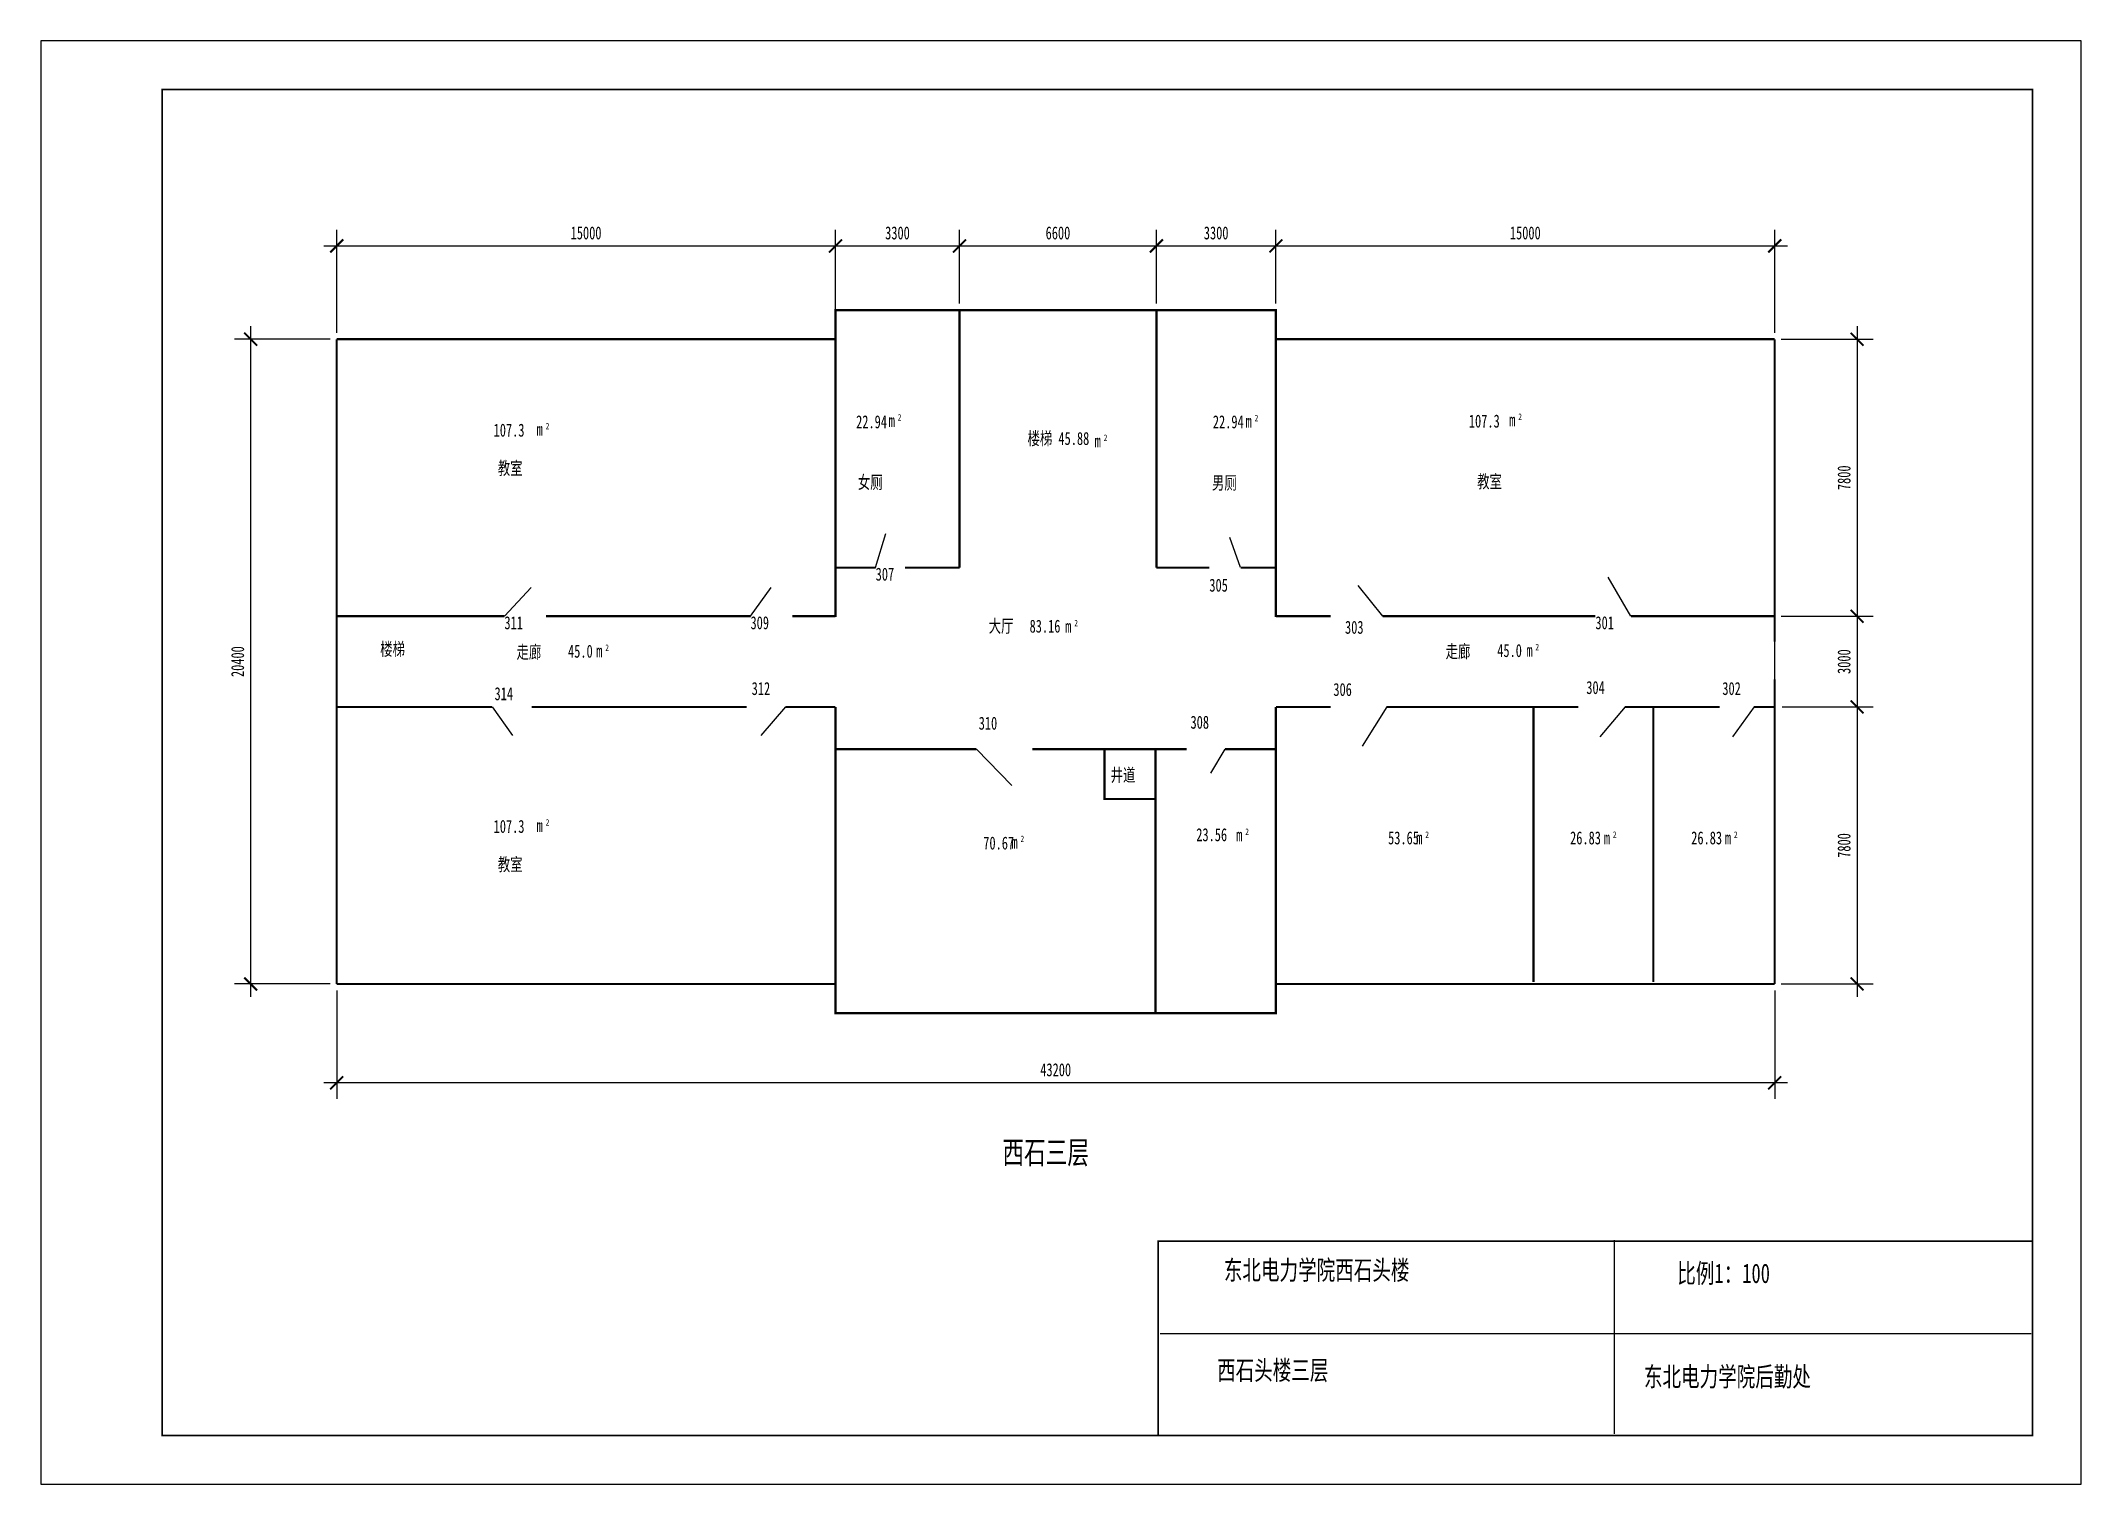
# Model space of a CAD drawing. Extents: x 8341 to 71341, y 13141 to 57691.
import ezdxf

# ---------------------------------------------------------------- set-up
doc = ezdxf.new("R2010")
doc.units = 0
doc.layers.get('0').update_dxf_attribs({"linetype": 'CONTINUOUS'})
doc.layers.get('DEFPOINTS').update_dxf_attribs({"linetype": 'CONTINUOUS'})
doc.styles.get("Standard").update_dxf_attribs({"font": '', "width": 0.7, "height": 400})
doc.styles.get('Standard').set_extended_font_data('FangSong_GB2312')

# ---------------------------------------------------------------- blocks, each defined once
blk = doc.blocks.new('_ARCHTICK')
at = {"color": 0, "linetype": 'ByBlock', "const_width": 0.15}
blk.add_lwpolyline([(-0.5, -0.5), (0.5, 0.5)], dxfattribs=at)

msp = doc.modelspace()

# ---------------------------------------------------------------- linework, layer by layer
for p, q in [((71341, 57691), (8341, 57691)), ((8341, 57691), (8341, 13141)), ((71341, 13141), (71341, 57691)), ((69841, 56191), (12091, 56191)), ((12091, 56191), (12091, 14641)), ((69841, 14641), (69841, 56191)), ((34118, 41430), (34434, 42485)), ((45387, 41430), (45059, 42356)), ((57436, 39930), (56740, 41134)), ((22656, 39930), (23486, 40813)), ((30254, 39930), (30892, 40813)), ((49773, 39930), (49013, 40877)), ((22276, 37130), (22907, 36247)), ((31337, 37130), (30570, 36247)), ((49901, 37130), (49141, 35925)), ((57260, 37130), (56480, 36210)), ((61240, 37130), (60570, 36210)), ((37230, 35830), (38318, 34703)), ((44900, 35830), (44460, 35090)), ((56920, 20670), (56920, 14700)), ((42900, 17790), (69800, 17790)), ((12091, 14641), (69841, 14641)), ((8341, 13141), (71341, 13141))]:
    msp.add_line(p, q)
at = {"color": 0, "linetype": 'ByBlock'}
for p, q in [((17477, 48680), (17477, 51860)), ((32877, 48680), (32877, 51860)), ((36707, 49580), (36707, 51860)), ((42787, 49580), (42787, 51860)), ((46477, 49580), (46477, 51860)), ((61877, 48680), (61877, 51860)), ((17077, 51360), (33277, 51360)), ((32477, 51360), (37107, 51360)), ((36307, 51360), (43187, 51360)), ((42387, 51360), (46877, 51360)), ((46077, 51360), (62277, 51360)), ((14820, 48880), (14820, 28180)), ((64420, 48880), (64420, 39530)), ((17277, 48480), (14320, 48480)), ((62077, 48480), (64920, 48480)), ((64420, 40330), (64420, 36730)), ((62077, 39930), (64920, 39930)), ((64420, 37530), (64420, 28180)), ((62110, 37130), (64920, 37130)), ((17277, 28580), (14320, 28580)), ((17477, 28380), (17477, 25030)), ((61877, 28380), (61877, 25030)), ((62077, 28580), (64920, 28580)), ((62277, 25530), (17077, 25530))]:
    msp.add_line(p, q, dxfattribs=at)
for points, const_width in [([(12091, 56191), (69841, 56191), (69841, 14641), (12091, 14641), (12091, 56191)], 50), ([(32877, 48480), (32877, 49380), (37731, 49380)], 70), ([(36707, 49380), (36707, 41430)], 70), ([(37731, 49380), (41015, 49380)], 70), ([(41015, 49380), (46477, 49380), (46477, 48480), (61877, 48480)], 70), ([(42787, 49380), (42787, 41430)], 70), ([(17477, 48480), (32877, 48480)], 70), ([(17477, 48480), (17477, 39269)], 70), ([(32877, 48480), (32877, 39912)], 70), ([(46477, 48480), (46477, 39912)], 70), ([(61877, 48480), (61877, 39141)], 70), ([(32877, 41430), (34118, 41430)], 70), ([(35020, 41430), (36707, 41430)], 70), ([(42787, 41430), (44421, 41430)], 70), ([(45387, 41430), (46477, 41430)], 70), ([(17477, 39930), (22656, 39930)], 70), ([(23943, 39930), (30254, 39930)], 70), ([(31542, 39930), (32877, 39930)], 70), ([(46477, 39930), (48163, 39930)], 70), ([(49773, 39930), (56341, 39930)], 70), ([(57436, 39930), (61877, 39930)], 70), ([(17477, 39269), (17477, 37790)], 70), ([(17477, 39269), (17477, 37790)], 50), ([(61877, 39141), (61877, 37983)], 50), ([(17477, 37790), (17477, 28580)], 70), ([(61877, 37983), (61877, 28580)], 70), ([(22276, 37130), (17477, 37130)], 70), ([(30132, 37130), (23499, 37130)], 70), ([(32877, 37130), (31337, 37130)], 70), ([(32877, 37130), (31613, 37130)], 70), ([(32877, 28580), (32877, 37130)], 70), ([(46477, 28580), (46477, 37130)], 70), ([(48163, 37130), (46477, 37130)], 70), ([(49901, 37130), (55810, 37130)], 70), ([(57260, 37130), (60180, 37130)], 70), ([(61240, 37130), (61910, 37130)], 70), ([(33796, 35830), (32877, 35830)], 70), ([(37230, 35830), (33796, 35830)], 70), ([(43720, 35830), (38960, 35830)], 70), ([(41183, 35820), (41183, 34290), (42763, 34290)], 70), ([(42760, 35830), (42760, 27680)], 70), ([(46477, 35830), (44900, 35830)], 70), ([(32877, 28580), (17477, 28580)], 70), ([(61877, 28580), (46477, 28580), (46477, 27680), (32877, 27680), (32877, 28580), (31337, 28580)], 70), ([(69841, 14641), (69841, 20641), (42841, 20641), (42841, 14641)], 50)]:
    msp.add_lwpolyline(points, dxfattribs=dict(const_width=const_width))
for points in [[(54430, 37130, 70, 70, 0), (54430, 28640, 70, 70, 0)], [(58130, 37130, 70, 70, 0), (58130, 28640, 70, 70, 0)]]:
    msp.add_lwpolyline(points, format="xyseb")
at = {"layer": 'DEFPOINTS', "color": 0, "linetype": 'ByBlock'}
for p in [(32877, 51360), (36707, 51360), (42787, 51360), (46477, 51360), (61877, 51360), (36707, 49380), (36707, 49380), (42787, 49380), (42787, 49380), (46477, 49380), (46477, 49380), (17477, 48480), (17477, 48480), (32877, 48480), (32877, 48480), (61877, 48480), (61877, 48480), (61877, 48480), (61877, 48480), (61877, 39930), (61877, 39930), (64420, 39930), (61910, 37130), (61910, 37130), (64420, 37130), (14820, 28580), (17477, 28580), (17477, 28580), (17477, 28580), (61877, 28580), (61877, 28580), (61877, 28580), (61877, 28579), (61877, 28579), (64420, 28580), (17477, 25530)]:
    msp.add_point(p, dxfattribs=at)

# ---------------------------------------------------------------- block references
at = {"color": 0, "linetype": 'ByBlock', "xscale": 400, "yscale": 400, "zscale": 400}
for p, rotation in [((17477, 51360), 180), ((32877, 51360), 180), ((36707, 51360), 180), ((42787, 51360), 180), ((46477, 51360), 180), ((14820, 48480), 90), ((64420, 48480), 90), ((64420, 39930), 270), ((64420, 39930), 90), ((64420, 37130), 90), ((64420, 37130), 270), ((14820, 28580), 270), ((64420, 28580), 270), ((17477, 25530), 180)]:
    msp.add_blockref('_ARCHTICK', p, dxfattribs=dict(at, rotation=rotation))
for p in [(32877, 51360), (36707, 51360), (42787, 51360), (46477, 51360), (61877, 51360), (61877, 25530)]:
    msp.add_blockref('_ARCHTICK', p, dxfattribs=at)

# ---------------------------------------------------------------- texts
at = {"color": 0, "linetype": 'ByBlock', "char_height": 400, "attachment_point": 5}
for s, insert in [('15000', (25177, 51760)), ('3300', (34792, 51760)), ('6600', (39747, 51760)), ('3300', (44632, 51760)), ('15000', (54177, 51760)), ('43200', (39677, 25930))]:
    msp.add_mtext(s, dxfattribs=dict(at, insert=insert))
at = {"attachment_point": 1}
for s, insert, char_height, width in [('22.94', (33515, 46132), 400, 1675.7), ('m', (34520, 46170), 400, 3440), ('2', (34800, 46170), 200, 1300), ('22.94', (44530, 46132), 400, 3093.59), ('m', (45540, 46150), 400, 3440), ('2', (45820, 46150), 200, 1300), ('107.3', (52435, 46155), 400, 5542.69), ('m', (53680, 46190), 400, 3440), ('2', (53960, 46190), 200, 1300), ('107.3', (22322, 45875), 400, 7927.33), ('m', (23650, 45900), 400, 3440), ('2', (23930, 45900), 200, 1300), ('楼梯 45.88', (38807, 45618), 400, 4318.27), ('m', (40880, 45540), 400, 3440), ('2', (41160, 45540), 200, 1300), ('教室', (22452, 44702), 400, 4124.79), ('女厕', (33569, 44266), 400, 3351.39), ('男厕', (44502, 44249), 400, 3480.29), ('教室', (52693, 44289), 400, 5607.14), ('{\\C3;307}', (34118, 41430), 400, 872.01), ('{\\C3;305}', (44421, 41090), 400, 888.7), ('{\\C3;311}', (22656, 39930), 400, 1194.44), ('{\\C3;309}', (30254, 39930), 400, 1145.75), ('大厅', (37609, 39829), 400, 4511.63), ('83.16', (38871, 39825), 400, 5091.69), ('m', (39970, 39820), 400, 3440), ('2', (40250, 39820), 200, 1300), ('{\\C3;303}', (48610, 39790), 400, 910), ('{\\C3;301}', (56341, 39930), 400, 1119.1), ('楼梯', (18820, 39117), 400, 1224.55), ('走廊', (23029, 39025), 400, 6122.73), ('走廊', (51719, 39045), 400, 6122.73), ('45.0', (53310, 39072), 400, 3673.64), ('2', (54490, 39080), 200, 1300), ('45.0', (24620, 39052), 400, 3673.64), ('m', (25490, 39060), 400, 3440), ('2', (25770, 39060), 200, 1300), ('m', (54210, 39080), 400, 3440), ('{\\C3;312}', (30290, 37900), 400, 1046.68), ('{\\C3;306}', (48250, 37870), 400, 980), ('{\\C3;304}', (56060, 37930), 400, 1200), ('{\\C3;302}', (60260, 37900), 400, 980), ('{\\C3;314}', (22350, 37740), 400, 1149.09), ('{\\C3;310}', (37300, 36830), 400, 1660), ('{\\C3;308}', (43840, 36860), 400, 1060.5), ('井道', (41373, 35230), 400, 1050), ('107.3', (22322, 33645), 400, 7927.33), ('m', (23650, 33670), 400, 3440), ('2', (23930, 33670), 200, 1300), ('70.67', (37441, 33131), 400, 4962.64), ('m', (38310, 33160), 400, 3440), ('2', (38590, 33160), 200, 1300), ('23.56', (44018, 33388), 400, 2900.24), ('m', (45250, 33380), 400, 3440), ('2', (45530, 33380), 200, 1300), ('53.65', (49940, 33290), 400, 1810), ('m', (50810, 33290), 400, 3440), ('2', (51090, 33290), 200, 1300), ('26.83', (55560, 33290), 400, 1810), ('m', (56600, 33290), 400, 3440), ('2', (56880, 33290), 200, 1300), ('26.83', (59300, 33290), 400, 1810), ('m', (60340, 33290), 400, 3440), ('2', (60620, 33290), 200, 1300), ('教室', (22452, 32472), 400, 4124.79), ('西石三层', (38033, 23731), 700, 18046.51), ('东北电力学院西石头楼', (44870, 20050), 600, 20290), ('比例1：100', (58870, 19950), 600, 8250), ('西石头楼三层', (44660, 16960), 600, 10090), ('东北电力学院后勤处', (57840, 16760), 600, 11750)]:
    msp.add_mtext(s, dxfattribs=dict(at, insert=insert, char_height=char_height, width=width))
at = {"color": 0, "linetype": 'ByBlock', "char_height": 400, "attachment_point": 5, "rotation": 90}
for s, insert in [('7800', (64020, 44205)), ('20400', (14420, 38530)), ('3000', (64020, 38530)), ('7800', (64020, 32855))]:
    msp.add_mtext(s, dxfattribs=dict(at, insert=insert))

doc.saveas('drawing.dxf')
